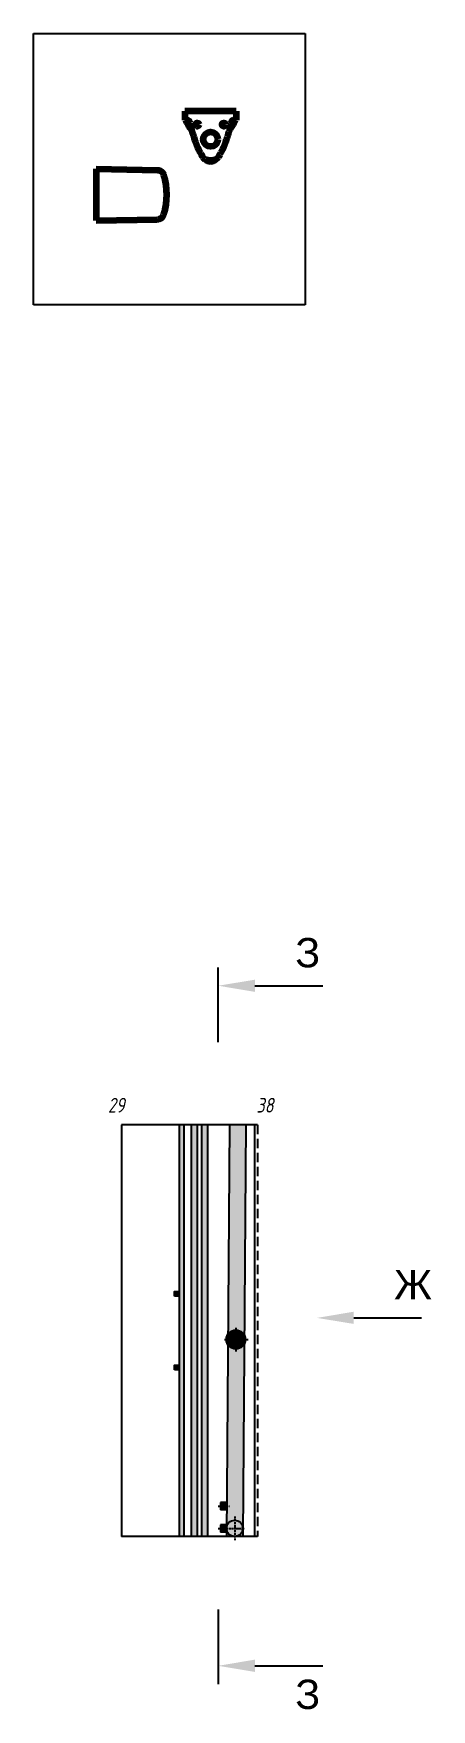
# Model space of a CAD drawing. Header units: millimetres. Extents: x -597 to 2107, y -1177 to 10225.
import ezdxf
from ezdxf.enums import TextEntityAlignment as Align

# ---------------------------------------------------------------- set-up
doc = ezdxf.new("R2010")
doc.units = ezdxf.units.MM
doc.linetypes.add('ACAD_ISO10W100', pattern=[18.5, 12, -3, 0.5, -3])
doc.linetypes.add('DASHED', pattern=[19.05, 12.7, -6.35])
doc.layers.add('01 Черновое', color=7, linetype='Continuous')
doc.layers.add('100 noprint', color=1, linetype='Continuous', plot=False)
doc.styles.get("Standard").update_dxf_attribs({"font": 'arial.ttf'})
doc.styles.add('ГОСТ-ISOCPEUR', font='isocpeui.ttf', dxfattribs={"width": 0.8})
picture_1 = doc.add_image_def('image1.gif', size_in_pixel=(800, 800))

msp = doc.modelspace()

# ---------------------------------------------------------------- hatches: boundary and pattern name
at = {"layer": '01 Черновое'}
for color, points in [(252, [(425, 0), (425, 2800), (393, 2800), (393, 0)]), (252, [(515, 0), (515, 2800), (475, 2800), (475, 0)]), (252, [(585, 0), (585, 2800), (545, 2800), (545, 0)]), (251, [(361, 1634), (361, 1666), (393, 1666), (393, 1634)]), (252, [(724, 1303), (725, 1378, 0.157297), (713, 1340, 0.153639)]), (252, [(835, 1371, 0.553671), (725, 1378), (724, 1303, 0.553671), (834, 1308)]), (252, [(843, 1340, 0.124358), (835, 1371), (834, 1308, 0.127986)]), (251, [(361, 1134), (361, 1166), (393, 1166), (393, 1134)]), (252, [(716, 180), (717, 230), (674, 230), (674, 180)]), (252, [(715, 56), (716, 80), (674, 80), (674, 30), (715, 30), (715, 55, -0.003571)])]:
    msp.add_hatch(color=color, dxfattribs=at).paths.add_polyline_path(points)
h = msp.add_hatch(color=252, dxfattribs=at)
h.paths.add_polyline_path([(826, 150), (845, 2800), (735, 2800), (716, 151, -0.992883)])
h.paths.add_polyline_path([(826, 150, 0.992883), (716, 151), (716, 150, 0.992883), (826, 149)])
h.paths.add_polyline_path([(825, 0), (826, 149, -0.992883), (716, 150), (715, 0)])

# ---------------------------------------------------------------- linework, layer by layer
for p, q in [((658, 3363), (658, 3870)), ((908, 3747), (1368, 3747)), ((908, 3747), (1368, 3747)), ((925, 2800), (0, 2800)), ((0, 2800), (0, 0)), ((393, 2800), (393, 0)), ((425, 2800), (425, 0)), ((475, 2800), (475, 0)), ((515, 2800), (515, 0)), ((545, 2800), (545, 0)), ((585, 2800), (585, 0)), ((735, 2800), (715, 0)), ((845, 2800), (825, 0)), ((905, 2800), (905, 0)), ((1579, 1487), (2039, 1487)), ((1579, 1487), (2039, 1487)), ((717, 230), (674, 230)), ((674, 230), (674, 180)), ((716, 180), (674, 180)), ((925, 0), (0, 0)), ((716, 80), (674, 80)), ((674, 80), (674, 30)), ((715, 30), (674, 30)), ((658, -496), (658, -1004)), ((908, -880), (1368, -880)), ((908, -880), (1368, -880))]:
    msp.add_line(p, q, dxfattribs=at)
at = {"layer": '01 Черновое', "linetype": 'DASHED', "ltscale": 5}
msp.add_line((925, 2800), (925, 0), dxfattribs=at)
at = {"layer": '01 Черновое', "linetype": 'ACAD_ISO10W100'}
for p, q in [((778, 1419), (778, 1259)), ((701, 1340), (864, 1340)), ((657, 205), (734, 205)), ((770, 135), (770, -25)), ((657, 55), (840, 55))]:
    msp.add_line(p, q, dxfattribs=at)
at = {"layer": '01 Черновое', "flags": 128}
for points in [[(361, 1634), (361, 1666), (393, 1666), (393, 1634)], [(361, 1134), (361, 1166), (393, 1166), (393, 1134)]]:
    msp.add_lwpolyline(points, close=True, dxfattribs=at)
at = {"layer": '01 Черновое'}
for centre, radius in [((778, 1340), 65), ((770, 55), 55)]:
    msp.add_circle(centre, radius, dxfattribs=at)
for points in [[(908, 3705), (658, 3747), (908, 3788)], [(908, 3705), (658, 3747), (908, 3788)], [(1579, 1446), (1329, 1487), (1579, 1529)], [(1579, 1446), (1329, 1487), (1579, 1529)], [(908, -838), (658, -880), (908, -922)], [(908, -838), (658, -880), (908, -922)]]:
    msp.add_solid(points, dxfattribs=at)
at = {"layer": '100 noprint', "color": 1, "lineweight": 100}
for p, q in [((781, 9696), (431, 9696)), ((431, 9696), (431, 9636)), ((781, 9696), (781, 9636)), ((431, 9636), (450, 9636)), ((781, 9636), (761, 9636)), ((-171, 9304), (-171, 8954)), ((-171, 9304), (246, 9296)), ((-171, 8954), (246, 8961))]:
    msp.add_line(p, q, dxfattribs=at)
for centre, radius in [((516, 9606), 12.5), ((696, 9606), 12.5), ((606, 9506), 50)]:
    msp.add_circle(centre, radius, dxfattribs=at)
for centre, radius, start, end in [((606, 9456), 92.6, 246.2506, 293.7494), ((606, 9405), 50.2, 221.9405, 318.0595), ((-113, 9129), 422, 341.4825, 18.5175)]:
    msp.add_arc(centre, radius, start, end, dxfattribs=at)
for points in [[(438, 9636), (441, 9626), (451, 9607), (464, 9585), (473, 9574), (476, 9572)], [(773, 9636), (770, 9626), (760, 9607), (747, 9585), (738, 9574), (735, 9572)]]:
    msp.add_open_spline(points, degree=3, knots=[0, 0, 0, 0, 31.167233, 64.124584, 74.161153, 74.161153, 74.161153, 74.161153], dxfattribs=at)
for points, start_tangent, end_tangent in [([(450, 9636), (457, 9634), (462, 9630), (463, 9625)], (1, 0), (0.212618, -0.977135)), ([(463, 9625), (470, 9594), (485, 9544), (498, 9503), (526, 9434), (548, 9392), (553, 9382)], (0.170053, -0.985435), (0.437112, -0.899407)), ([(748, 9625), (741, 9594), (726, 9544), (713, 9503), (685, 9434), (663, 9392), (658, 9382)], (-0.170053, -0.985435), (-0.437112, -0.899407)), ([(761, 9636), (754, 9634), (749, 9630), (748, 9625)], (-1, 0), (-0.212618, -0.977135)), ([(246, 9296), (255, 9295), (274, 9285), (284, 9272), (287, 9263)], (0.999843, -0.017701), (0.317595, -0.948227)), ([(246, 8961), (255, 8962), (274, 8972), (284, 8986), (287, 8995)], (0.999843, 0.017701), (0.317595, 0.948227))]:
    msp.add_spline(points, degree=3, dxfattribs=dict(at, start_tangent=start_tangent, end_tangent=end_tangent))
for points, end_tangent in [([(553, 9382), (559, 9376), (568, 9372)], (0.947351, -0.320198)), ([(658, 9382), (652, 9376), (643, 9372)], (-0.947351, -0.320198))]:
    msp.add_spline(points, degree=3, dxfattribs=dict(at, end_tangent=end_tangent))

# ---------------------------------------------------------------- texts
at = {"layer": '01 Черновое', "linetype": 'Continuous'}
for s, p in [('З', (1182, 3872)), ('З', (1182, 3872)), ('Ж', (1853, 1613)), ('Ж', (1853, 1613)), ('З', (1182, -1174)), ('З', (1182, -1174))]:
    msp.add_text(s, height=200, dxfattribs=at).set_placement(p)
at = {"layer": '01 Черновое', "style": 'ГОСТ-ISOCPEUR', "width": 0.8}
for s, p in [('29', (-34, 2934)), ('38', (976, 2934))]:
    msp.add_text(s, height=100, dxfattribs=at).set_placement(p, align=Align.MIDDLE)

# ---------------------------------------------------------------- pictures from other files: only their frames are drawn
at = {"layer": '100 noprint', "color": 1}
image = msp.add_image(picture_1, insert=(-597, 8380), size_in_units=(1846, 1846), dxfattribs=at)
image.dxf.flags = 7

doc.saveas('drawing.dxf')
